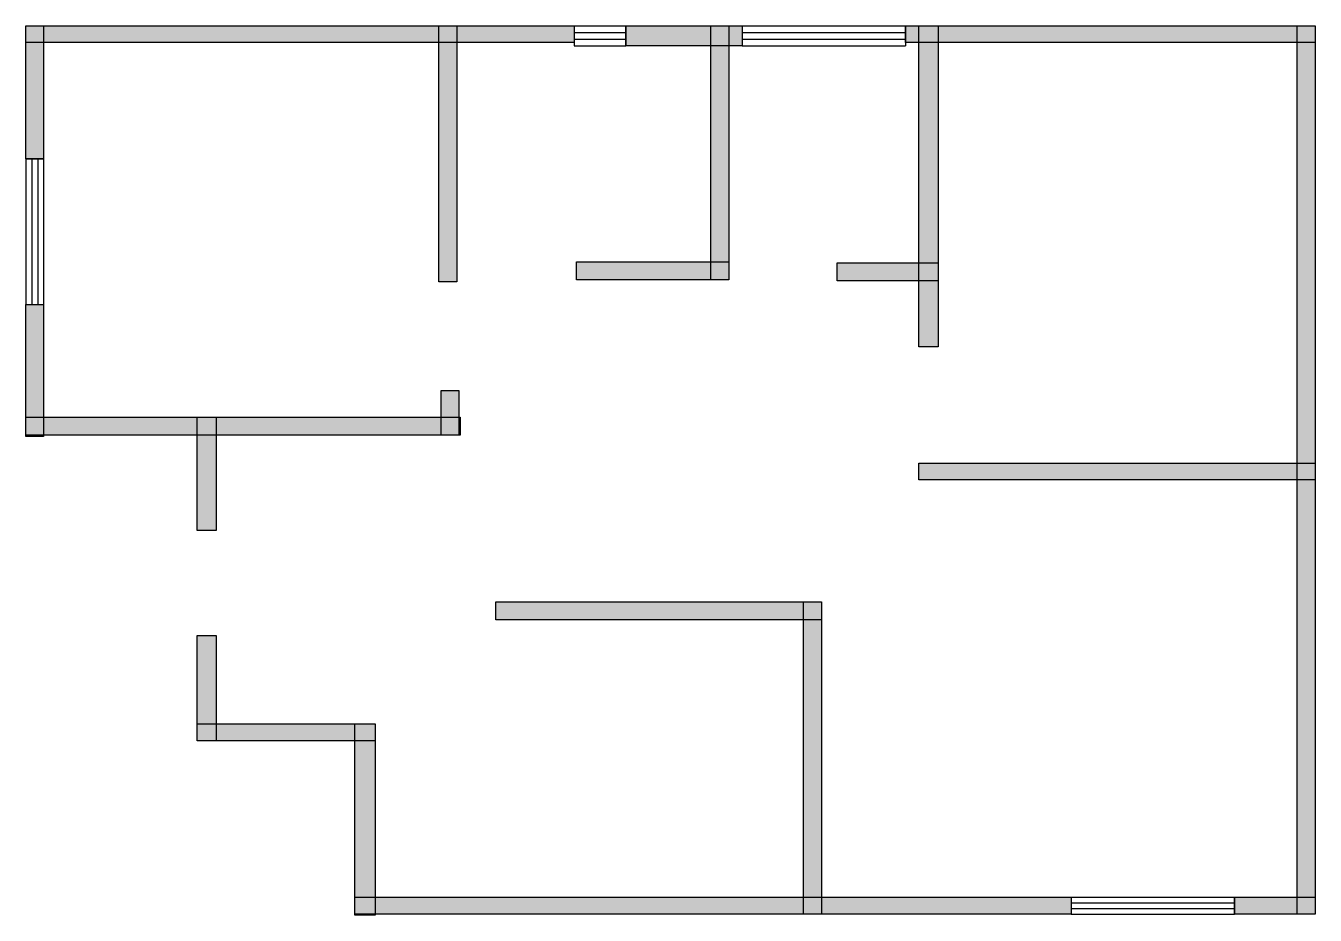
# Model space of a CAD drawing. Header units: centimetres. Extents: x 19 to 1134, y 17 to 787.
import ezdxf

# ---------------------------------------------------------------- set-up
doc = ezdxf.new("R2010")
doc.units = ezdxf.units.CM
doc.layers.add('WALL', color=7, linetype='Continuous')
doc.layers.add('WINDOW', color=5, linetype='Continuous')

msp = doc.modelspace()

# ---------------------------------------------------------------- hatches: boundary and pattern name
at = {"layer": 'WALL'}
h = msp.add_hatch(color=256, dxfattribs=at)
h.dxf.hatch_style = 1
h.paths.add_polyline_path([(19.4, 786.8), (493.5, 786.8), (493.5, 772.3), (19.4, 772.3)])
h = msp.add_hatch(color=256, dxfattribs=at)
h.dxf.hatch_style = 1
h.paths.add_polyline_path([(19.4, 786.8), (34.8, 786.8), (34.8, 671.6), (19.4, 671.6)])
h = msp.add_hatch(color=256, dxfattribs=at)
h.dxf.hatch_style = 1
h.paths.add_polyline_path([(376.5, 786.8), (391.9, 786.8), (391.9, 565.2), (376.5, 565.2)])
h = msp.add_hatch(color=256, dxfattribs=at)
h.dxf.hatch_style = 1
h.paths.add_polyline_path([(538.1, 786.8), (638.7, 786.8), (638.7, 769.4), (538.1, 769.4)])
h = msp.add_hatch(color=256, dxfattribs=at)
h.dxf.hatch_style = 1
h.paths.add_polyline_path([(611.6, 786.8), (627.1, 786.8), (627.1, 567.1), (611.6, 567.1)])
h = msp.add_hatch(color=256, dxfattribs=at)
h.dxf.hatch_style = 1
h.paths.add_polyline_path([(780, 786.8), (1134.2, 786.8), (1134.2, 772.3), (780, 772.3)])
h = msp.add_hatch(color=256, dxfattribs=at)
h.dxf.hatch_style = 1
h.paths.add_polyline_path([(791.6, 786.8), (808.1, 786.8), (808.1, 509), (791.6, 509)])
h = msp.add_hatch(color=256, dxfattribs=at)
h.dxf.hatch_style = 1
h.paths.add_polyline_path([(1118.7, 786.8), (1134.2, 786.8), (1134.2, 18.4), (1118.7, 18.4)])
h = msp.add_hatch(color=256, dxfattribs=at)
h.dxf.hatch_style = 1
h.paths.add_polyline_path([(495.5, 582.6), (627.1, 582.6), (627.1, 567.1), (495.5, 567.1)])
h = msp.add_hatch(color=256, dxfattribs=at)
h.dxf.hatch_style = 1
h.paths.add_polyline_path([(721, 581.6), (808.1, 581.6), (808.1, 566.1), (721, 566.1)])
h = msp.add_hatch(color=256, dxfattribs=at)
h.dxf.hatch_style = 1
h.paths.add_polyline_path([(19.4, 545.8), (34.8, 545.8), (34.8, 431.6), (19.4, 431.6)])
h = msp.add_hatch(color=256, dxfattribs=at)
h.dxf.hatch_style = 1
h.paths.add_polyline_path([(378.4, 471.3), (393.9, 471.3), (393.9, 432.6), (378.4, 432.6)])
h = msp.add_hatch(color=256, dxfattribs=at)
h.dxf.hatch_style = 1
h.paths.add_polyline_path([(19.4, 448.1), (394.8, 448.1), (394.8, 432.6), (19.4, 432.6)])
h = msp.add_hatch(color=256, dxfattribs=at)
h.dxf.hatch_style = 1
h.paths.add_polyline_path([(167.4, 448.1), (183.9, 448.1), (183.9, 350.3), (167.4, 350.3)])
h = msp.add_hatch(color=256, dxfattribs=at)
h.dxf.hatch_style = 1
h.paths.add_polyline_path([(791.6, 408.4), (1134.2, 408.4), (1134.2, 393.9), (791.6, 393.9)])
h = msp.add_hatch(color=256, dxfattribs=at)
h.dxf.hatch_style = 1
h.paths.add_polyline_path([(425.8, 288.4), (707.4, 288.4), (707.4, 272.9), (425.8, 272.9)])
h = msp.add_hatch(color=256, dxfattribs=at)
h.dxf.hatch_style = 1
h.paths.add_polyline_path([(691.9, 288.4), (707.4, 288.4), (707.4, 18.4), (691.9, 18.4)])
h = msp.add_hatch(color=256, dxfattribs=at)
h.dxf.hatch_style = 1
h.paths.add_polyline_path([(167.4, 259.4), (183.9, 259.4), (183.9, 168.4), (167.4, 168.4)])
h = msp.add_hatch(color=256, dxfattribs=at)
h.dxf.hatch_style = 1
h.paths.add_polyline_path([(167.4, 182.9), (321.3, 182.9), (321.3, 168.4), (167.4, 168.4)])
h = msp.add_hatch(color=256, dxfattribs=at)
h.dxf.hatch_style = 1
h.paths.add_polyline_path([(303.9, 182.9), (321.3, 182.9), (321.3, 17.4), (303.9, 17.4)])
h = msp.add_hatch(color=256, dxfattribs=at)
h.dxf.hatch_style = 1
h.paths.add_polyline_path([(303.9, 32.9), (923.2, 32.9), (923.2, 18.4), (303.9, 18.4)])
h = msp.add_hatch(color=256, dxfattribs=at)
h.dxf.hatch_style = 1
h.paths.add_polyline_path([(1064.5, 32.9), (1134.2, 32.9), (1134.2, 18.4), (1064.5, 18.4)])

# ---------------------------------------------------------------- linework, layer by layer
for points in [[(19.4, 786.8), (493.5, 786.8), (493.5, 772.3), (19.4, 772.3)], [(19.4, 786.8), (34.8, 786.8), (34.8, 671.6), (19.4, 671.6)], [(376.5, 786.8), (391.9, 786.8), (391.9, 565.2), (376.5, 565.2)], [(538.1, 786.8), (638.7, 786.8), (638.7, 769.4), (538.1, 769.4)], [(611.6, 786.8), (627.1, 786.8), (627.1, 567.1), (611.6, 567.1)], [(780, 786.8), (1134.2, 786.8), (1134.2, 772.3), (780, 772.3)], [(791.6, 786.8), (808.1, 786.8), (808.1, 509), (791.6, 509)], [(1118.7, 786.8), (1134.2, 786.8), (1134.2, 18.4), (1118.7, 18.4)], [(495.5, 582.6), (627.1, 582.6), (627.1, 567.1), (495.5, 567.1)], [(721, 581.6), (808.1, 581.6), (808.1, 566.1), (721, 566.1)], [(19.4, 545.8), (34.8, 545.8), (34.8, 431.6), (19.4, 431.6)], [(378.4, 471.3), (393.9, 471.3), (393.9, 432.6), (378.4, 432.6)], [(19.4, 448.1), (394.8, 448.1), (394.8, 432.6), (19.4, 432.6)], [(167.4, 448.1), (183.9, 448.1), (183.9, 350.3), (167.4, 350.3)], [(791.6, 408.4), (1134.2, 408.4), (1134.2, 393.9), (791.6, 393.9)], [(425.8, 288.4), (707.4, 288.4), (707.4, 272.9), (425.8, 272.9)], [(691.9, 288.4), (707.4, 288.4), (707.4, 18.4), (691.9, 18.4)], [(167.4, 259.4), (183.9, 259.4), (183.9, 168.4), (167.4, 168.4)], [(167.4, 182.9), (321.3, 182.9), (321.3, 168.4), (167.4, 168.4)], [(303.9, 182.9), (321.3, 182.9), (321.3, 17.4), (303.9, 17.4)], [(303.9, 32.9), (923.2, 32.9), (923.2, 18.4), (303.9, 18.4)], [(1064.5, 32.9), (1134.2, 32.9), (1134.2, 18.4), (1064.5, 18.4)]]:
    msp.add_lwpolyline(points, close=True, dxfattribs=at)
at = {"layer": 'WINDOW'}
for p, q in [((493.5, 786.8), (538.1, 786.8)), ((493.5, 786.8), (493.5, 769.4)), ((493.5, 781), (538.1, 781)), ((538.1, 786.8), (538.1, 769.4)), ((638.7, 786.8), (780, 786.8)), ((638.7, 786.8), (638.7, 769.4)), ((638.7, 781), (780, 781)), ((780, 786.8), (780, 769.4)), ((493.5, 775.2), (538.1, 775.2)), ((493.5, 769.4), (538.1, 769.4)), ((638.7, 775.2), (780, 775.2)), ((638.7, 769.4), (780, 769.4)), ((19.4, 671.6), (19.4, 545.8)), ((19.4, 671.6), (34.8, 671.6)), ((24.5, 671.6), (24.5, 545.8)), ((29.7, 671.6), (29.7, 545.8)), ((34.8, 671.6), (34.8, 545.8)), ((19.4, 545.8), (34.8, 545.8)), ((923.2, 32.9), (1064.5, 32.9)), ((923.2, 32.9), (923.2, 18.4)), ((923.2, 28.1), (1064.5, 28.1)), ((923.2, 23.2), (1064.5, 23.2)), ((1064.5, 32.9), (1064.5, 18.4)), ((923.2, 18.4), (1064.5, 18.4))]:
    msp.add_line(p, q, dxfattribs=at)

doc.saveas('drawing.dxf')
